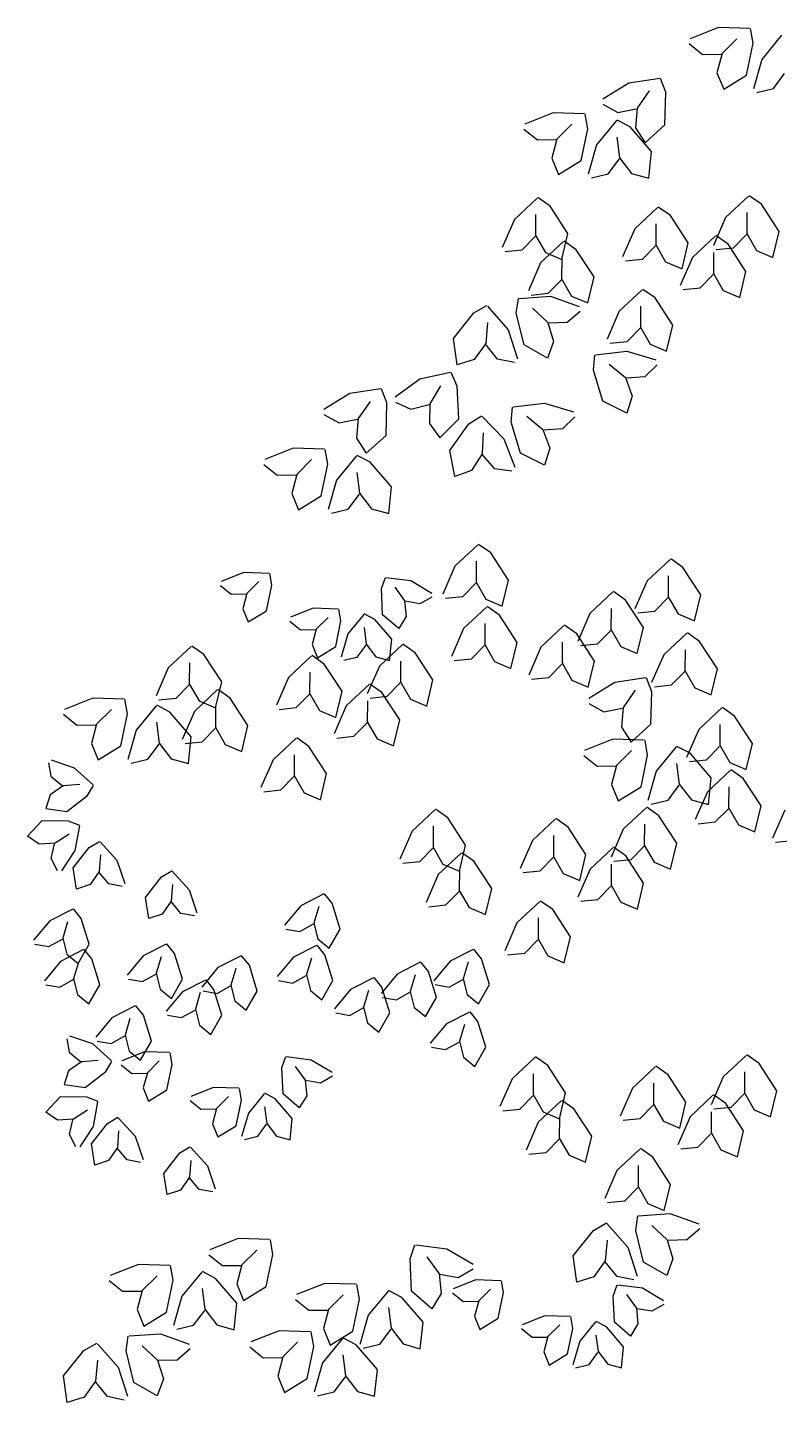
# Model space of a CAD drawing. Header units: metres. Extents: x 93.4 to 104.7, y 71.9 to 86.8.
# Drawn here: x 93.42 to 98.58, y 77.2 to 86.62 of the extents above; entities that cross this region are included whole.
import ezdxf

# ---------------------------------------------------------------- set-up
doc = ezdxf.new("R2010")
doc.units = ezdxf.units.M
doc.header["$LTSCALE"] = 0.5
doc.header["$MEASUREMENT"] = 0
doc.layers.get('0').update_dxf_attribs({"linetype": 'CONTINUOUS'})

msp = doc.modelspace()

# ---------------------------------------------------------------- linework, layer by layer
for p, q in [((98.1563, 86.6173), (97.9622, 86.5405)), ((98.3713, 86.6105), (98.1563, 86.6173)), ((98.3943, 86.5091), (98.3766, 86.6096)), ((97.956, 86.5067), (98.0478, 86.4326)), ((98.2834, 86.5393), (98.1819, 86.4381)), ((98.3489, 86.2905), (98.3943, 86.5091)), ((98.5901, 86.5647), (98.4537, 86.3985)), ((98.0478, 86.4326), (98.1756, 86.4343)), ((98.1819, 86.4381), (98.1469, 86.3074)), ((98.4537, 86.3985), (98.3963, 86.1977)), ((98.1469, 86.3074), (98.1928, 86.1943)), ((98.534, 86.1999), (98.6106, 86.3022)), ((97.5422, 86.2369), (97.365, 86.1266)), ((97.7549, 86.2688), (97.5422, 86.2369)), ((97.7958, 86.1732), (97.7603, 86.2688)), ((98.1928, 86.1943), (98.3489, 86.2905)), ((98.4193, 86.1723), (98.534, 86.1999)), ((97.6813, 86.183), (97.5995, 86.0652)), ((97.7903, 85.9499), (97.7958, 86.1732)), ((97.0246, 86.0321), (96.8305, 85.9553)), ((97.2395, 86.0254), (97.0246, 86.0321)), ((97.2626, 85.9239), (97.2449, 86.0244)), ((97.365, 86.0922), (97.4686, 86.0358)), ((97.4686, 86.0358), (97.594, 86.0603)), ((97.5995, 86.0652), (97.5886, 85.9303)), ((96.8243, 85.9215), (96.9161, 85.8475)), ((97.1517, 85.9541), (97.0501, 85.853)), ((97.2172, 85.7053), (97.2626, 85.9239)), ((97.4584, 85.9795), (97.322, 85.8133)), ((97.5529, 85.936), (97.4624, 85.9832)), ((97.6985, 85.7667), (97.5529, 85.936)), ((97.5886, 85.9303), (97.654, 85.8273)), ((97.654, 85.8273), (97.7903, 85.9499)), ((96.9161, 85.8475), (97.0439, 85.8491)), ((97.0501, 85.853), (97.0152, 85.7222)), ((97.4613, 85.8665), (97.4796, 85.7243)), ((97.322, 85.8133), (97.2645, 85.6126)), ((97.6796, 85.5843), (97.6985, 85.7667)), ((97.0152, 85.7222), (97.0611, 85.6091)), ((97.0611, 85.6091), (97.2172, 85.7053)), ((97.4023, 85.6147), (97.4789, 85.717)), ((97.4796, 85.7243), (97.562, 85.6169)), ((97.2876, 85.5871), (97.4023, 85.6147)), ((97.562, 85.6169), (97.6796, 85.5843)), ((96.9159, 85.4487), (96.7588, 85.3019)), ((97.0039, 85.3931), (96.9204, 85.4518)), ((98.3631, 85.4618), (98.206, 85.315)), ((98.451, 85.4062), (98.3676, 85.4649)), ((97.1259, 85.2061), (97.0039, 85.3931)), ((97.7404, 85.3843), (97.5833, 85.2374)), ((97.8283, 85.3286), (97.7449, 85.3874)), ((98.573, 85.2192), (98.451, 85.4062)), ((96.7588, 85.3019), (96.6754, 85.1105)), ((96.904, 85.3363), (96.9033, 85.1929)), ((97.7284, 85.2718), (97.7278, 85.1285)), ((97.9503, 85.1417), (97.8283, 85.3286)), ((98.206, 85.315), (98.1226, 85.1236)), ((98.3511, 85.3493), (98.3505, 85.206)), ((96.8122, 85.0945), (96.9016, 85.1858)), ((96.9033, 85.1929), (96.9709, 85.0756)), ((97.0832, 85.0278), (97.1259, 85.2061)), ((97.5833, 85.2374), (97.4999, 85.046)), ((98.1354, 85.1881), (97.9783, 85.0413)), ((98.2233, 85.1325), (98.1399, 85.1912)), ((98.2594, 85.1075), (98.3488, 85.1989)), ((98.3505, 85.206), (98.418, 85.0887)), ((98.5303, 85.0409), (98.573, 85.2192)), ((96.6949, 85.0822), (96.8122, 85.0945)), ((97.095, 85.1507), (96.9379, 85.0039)), ((96.9709, 85.0756), (97.0832, 85.0278)), ((97.1829, 85.0951), (97.0995, 85.1538)), ((97.305, 84.9082), (97.1829, 85.0951)), ((97.6367, 85.03), (97.7261, 85.1213)), ((97.7278, 85.1285), (97.7953, 85.0111)), ((97.9076, 84.9634), (97.9503, 85.1417)), ((98.1234, 85.0756), (98.1228, 84.9323)), ((98.142, 85.0953), (98.2594, 85.1075)), ((98.3454, 84.9455), (98.2233, 85.1325)), ((98.418, 85.0887), (98.5303, 85.0409)), ((96.9379, 85.0039), (96.8545, 84.8125)), ((97.0831, 85.0383), (97.0824, 84.8949)), ((97.5193, 85.0178), (97.6367, 85.03)), ((97.7953, 85.0111), (97.9076, 84.9634)), ((97.9783, 85.0413), (97.8949, 84.8499)), ((96.9913, 84.7965), (97.0807, 84.8878)), ((97.0824, 84.8949), (97.1499, 84.7776)), ((97.2622, 84.7298), (97.305, 84.9082)), ((98.0317, 84.8338), (98.1211, 84.9252)), ((98.1228, 84.9323), (98.1903, 84.815)), ((98.3026, 84.7672), (98.3454, 84.9455)), ((96.874, 84.7842), (96.9913, 84.7965)), ((97.6346, 84.8201), (97.4775, 84.6732)), ((97.7226, 84.7644), (97.6391, 84.8232)), ((97.9144, 84.8216), (98.0317, 84.8338)), ((98.1903, 84.815), (98.3026, 84.7672)), ((96.4816, 84.6613), (96.5703, 84.7117)), ((96.5745, 84.7082), (96.7167, 84.5468)), ((96.7721, 84.6595), (96.7863, 84.7605)), ((96.7916, 84.7617), (97.0062, 84.776)), ((96.8819, 84.6936), (96.987, 84.596)), ((97.0062, 84.776), (97.2029, 84.7061)), ((97.1499, 84.7776), (97.2622, 84.7298)), ((97.6227, 84.7076), (97.622, 84.5642)), ((97.8446, 84.5775), (97.7226, 84.7644)), ((96.3421, 84.487), (96.4816, 84.6613)), ((96.8252, 84.4426), (96.7721, 84.6595)), ((97.2103, 84.6726), (97.1211, 84.5953)), ((97.4775, 84.6732), (97.3941, 84.4818)), ((96.5756, 84.5951), (96.5623, 84.4523)), ((96.7167, 84.5468), (96.7812, 84.3483)), ((96.987, 84.596), (97.0265, 84.4666)), ((97.1211, 84.5953), (96.9934, 84.5924)), ((97.5309, 84.4658), (97.6203, 84.5571)), ((97.622, 84.5642), (97.6895, 84.4469)), ((97.8018, 84.3992), (97.8446, 84.5775)), ((96.3674, 84.3054), (96.3421, 84.487)), ((96.5623, 84.4523), (96.4838, 84.3421)), ((96.6435, 84.3455), (96.5633, 84.4451)), ((96.9846, 84.352), (96.8252, 84.4426)), ((97.0265, 84.4666), (96.9846, 84.352)), ((97.4136, 84.4535), (97.5309, 84.4658)), ((97.6895, 84.4469), (97.8018, 84.3992)), ((96.4838, 84.3421), (96.3674, 84.3054)), ((96.7591, 84.322), (96.6435, 84.3455)), ((97.3012, 84.2707), (97.3102, 84.3723)), ((97.3154, 84.3738), (97.529, 84.3991)), ((97.529, 84.3991), (97.729, 84.3394)), ((96.3207, 84.2526), (96.1106, 84.2068)), ((96.3678, 84.1598), (96.3262, 84.253)), ((97.3654, 84.0568), (97.3012, 84.2707)), ((97.4091, 84.3104), (97.5191, 84.2184)), ((97.6531, 84.2245), (97.5256, 84.2151)), ((97.7381, 84.3063), (97.6531, 84.2245)), ((95.8438, 84.1417), (95.6311, 84.1098)), ((95.8847, 84.0461), (95.8493, 84.1417)), ((96.1106, 84.2068), (95.9411, 84.085)), ((96.2529, 84.1621), (96.179, 84.0392)), ((96.3771, 83.9367), (96.3678, 84.1598)), ((97.5191, 84.2184), (97.5652, 84.0911)), ((95.6311, 84.1098), (95.4539, 83.9995)), ((95.7702, 84.0559), (95.6884, 83.9381)), ((95.8792, 83.8229), (95.8847, 84.0461)), ((95.9433, 84.0508), (96.0504, 84.0013)), ((96.0504, 84.0013), (96.1739, 84.034)), ((96.179, 84.0392), (96.177, 83.9039)), ((96.7513, 84.0174), (96.9648, 84.0428)), ((96.9648, 84.0428), (97.1649, 83.9831)), ((97.5292, 83.9745), (97.3654, 84.0568)), ((97.5652, 84.0911), (97.5292, 83.9745)), ((95.4539, 83.9651), (95.5575, 83.9087)), ((95.6884, 83.9381), (95.6775, 83.8032)), ((96.4468, 83.9012), (96.5328, 83.9561)), ((96.5372, 83.9528), (96.6875, 83.799)), ((96.7371, 83.9144), (96.746, 84.016)), ((96.8449, 83.954), (96.9549, 83.8621)), ((97.1739, 83.9499), (97.0889, 83.8682)), ((95.5575, 83.9087), (95.6829, 83.9332)), ((96.177, 83.9039), (96.2491, 83.8054)), ((96.2491, 83.8054), (96.3771, 83.9367)), ((96.3164, 83.72), (96.4468, 83.9012)), ((96.8012, 83.7005), (96.7371, 83.9144)), ((96.9549, 83.8621), (97.001, 83.7348)), ((97.0889, 83.8682), (96.9614, 83.8588)), ((95.6775, 83.8032), (95.7429, 83.7002)), ((95.7429, 83.7002), (95.8792, 83.8229)), ((96.544, 83.8399), (96.5382, 83.6967)), ((96.6875, 83.799), (96.7621, 83.604)), ((95.2427, 83.7348), (95.0486, 83.658)), ((95.4576, 83.728), (95.2427, 83.7348)), ((95.3698, 83.6568), (95.2682, 83.5556)), ((95.4807, 83.6266), (95.463, 83.7271)), ((95.6765, 83.6822), (95.5401, 83.516)), ((95.771, 83.6387), (95.6805, 83.6859)), ((96.351, 83.5399), (96.3164, 83.72)), ((96.5382, 83.6967), (96.4654, 83.5826)), ((96.6247, 83.5942), (96.5395, 83.6895)), ((96.9651, 83.6182), (96.8012, 83.7005)), ((97.001, 83.7348), (96.9651, 83.6182)), ((95.0424, 83.6242), (95.1342, 83.5501)), ((95.4353, 83.408), (95.4807, 83.6266)), ((95.6794, 83.5692), (95.6977, 83.427)), ((95.9166, 83.4694), (95.771, 83.6387)), ((96.4654, 83.5826), (96.351, 83.5399)), ((96.7414, 83.5766), (96.6247, 83.5942)), ((95.1342, 83.5501), (95.262, 83.5518)), ((95.2682, 83.5556), (95.2333, 83.4248)), ((95.5401, 83.516), (95.4826, 83.3152)), ((95.8977, 83.287), (95.9166, 83.4694)), ((95.2333, 83.4248), (95.2792, 83.3118)), ((95.2792, 83.3118), (95.4353, 83.408)), ((95.6204, 83.3174), (95.697, 83.4197)), ((95.6977, 83.427), (95.7801, 83.3196)), ((95.5057, 83.2898), (95.6204, 83.3174)), ((95.7801, 83.3196), (95.8977, 83.287)), ((96.5086, 83.0732), (96.3515, 82.9263)), ((96.5965, 83.0175), (96.5131, 83.0762)), ((96.7186, 82.8306), (96.5965, 83.0175)), ((96.3515, 82.9263), (96.2681, 82.7349)), ((96.4966, 82.9607), (96.496, 82.8173)), ((97.8255, 82.9732), (97.6684, 82.8264)), ((97.9134, 82.9176), (97.83, 82.9763)), ((98.0354, 82.7306), (97.9134, 82.9176)), ((94.9058, 82.883), (94.7505, 82.8216)), ((95.0778, 82.8776), (94.9058, 82.883)), ((95.0075, 82.8206), (94.9263, 82.7397)), ((95.0962, 82.7965), (95.0821, 82.8769)), ((95.8479, 82.7728), (95.8746, 82.8499)), ((95.879, 82.85), (96.0496, 82.8281)), ((96.0496, 82.8281), (96.1932, 82.7427)), ((96.4049, 82.7189), (96.4943, 82.8102)), ((96.496, 82.8173), (96.5635, 82.7)), ((96.6758, 82.6523), (96.7186, 82.8306)), ((97.6684, 82.8264), (97.585, 82.635)), ((97.8135, 82.8608), (97.8129, 82.7174)), ((94.7456, 82.7946), (94.8191, 82.7353)), ((94.8191, 82.7353), (94.9213, 82.7366)), ((94.9263, 82.7397), (94.8983, 82.6351)), ((95.0599, 82.6216), (95.0962, 82.7965)), ((95.856, 82.5943), (95.8479, 82.7728)), ((95.9393, 82.7826), (96.0067, 82.6898)), ((96.1938, 82.7153), (96.1118, 82.6684)), ((96.2875, 82.7066), (96.4049, 82.7189)), ((97.4331, 82.75), (97.276, 82.6031)), ((97.521, 82.6943), (97.4376, 82.753)), ((97.8129, 82.7174), (97.8804, 82.6001)), ((97.9927, 82.5523), (98.0354, 82.7306)), ((94.8983, 82.6351), (94.9351, 82.5446)), ((94.9351, 82.5446), (95.0599, 82.6216)), ((95.3802, 82.6381), (95.2249, 82.5767)), ((95.5521, 82.6327), (95.3802, 82.6381)), ((95.5706, 82.5516), (95.5564, 82.6319)), ((96.0067, 82.6898), (96.0177, 82.582)), ((96.1118, 82.6684), (96.0111, 82.6859)), ((96.5684, 82.6463), (96.4113, 82.4994)), ((96.5635, 82.7), (96.6758, 82.6523)), ((96.6563, 82.5906), (96.5728, 82.6494)), ((97.4211, 82.6375), (97.4205, 82.4941)), ((97.6431, 82.5074), (97.521, 82.6943)), ((97.7218, 82.619), (97.8112, 82.7103)), ((95.2199, 82.5497), (95.2934, 82.4904)), ((95.4819, 82.5757), (95.4006, 82.4948)), ((95.5343, 82.3767), (95.5706, 82.5516)), ((95.7272, 82.5961), (95.6181, 82.4631)), ((95.8028, 82.5612), (95.7305, 82.599)), ((95.9193, 82.4258), (95.8028, 82.5612)), ((95.9671, 82.4985), (95.856, 82.5943)), ((96.0177, 82.582), (95.9671, 82.4985)), ((96.5564, 82.5338), (96.5558, 82.3905)), ((96.7783, 82.4037), (96.6563, 82.5906)), ((97.276, 82.6031), (97.1926, 82.4117)), ((97.6044, 82.6067), (97.7218, 82.619)), ((97.8804, 82.6001), (97.9927, 82.5523)), ((95.2934, 82.4904), (95.3956, 82.4917)), ((95.4006, 82.4948), (95.3727, 82.3902)), ((95.6181, 82.4631), (95.5721, 82.3025)), ((95.7296, 82.5056), (95.7442, 82.3919)), ((96.4113, 82.4994), (96.3279, 82.308)), ((97.0978, 82.5192), (96.9407, 82.3724)), ((97.1857, 82.4636), (97.1023, 82.5223)), ((97.3078, 82.2766), (97.1857, 82.4636)), ((97.3294, 82.3957), (97.4188, 82.487)), ((97.4205, 82.4941), (97.488, 82.3768)), ((97.6003, 82.3291), (97.6431, 82.5074)), ((97.9399, 82.4669), (97.7828, 82.3201)), ((98.0278, 82.4113), (97.9444, 82.47)), ((94.544, 82.3763), (94.3869, 82.2295)), ((94.6319, 82.3207), (94.5485, 82.3794)), ((95.3727, 82.3902), (95.4094, 82.2997)), ((95.4094, 82.2997), (95.5343, 82.3767)), ((95.6823, 82.3042), (95.7436, 82.386)), ((95.7442, 82.3919), (95.8101, 82.3059)), ((95.9911, 82.3894), (95.834, 82.2426)), ((95.9042, 82.2799), (95.9193, 82.4258)), ((96.079, 82.3338), (95.9956, 82.3925)), ((96.4647, 82.292), (96.5541, 82.3833)), ((96.5558, 82.3905), (96.6233, 82.2731)), ((96.7356, 82.2254), (96.7783, 82.4037)), ((96.9407, 82.3724), (96.8573, 82.181)), ((97.0859, 82.4068), (97.0852, 82.2634)), ((97.212, 82.3834), (97.3294, 82.3957)), ((97.488, 82.3768), (97.6003, 82.3291)), ((97.9279, 82.3545), (97.9273, 82.2111)), ((98.1499, 82.2243), (98.0278, 82.4113)), ((94.532, 82.2639), (94.5314, 82.1205)), ((94.754, 82.1337), (94.6319, 82.3207)), ((95.3684, 82.3119), (95.2113, 82.165)), ((95.4563, 82.2562), (95.3729, 82.3149)), ((95.5784, 82.0693), (95.4563, 82.2562)), ((95.5906, 82.2821), (95.6823, 82.3042)), ((95.834, 82.2426), (95.7506, 82.0512)), ((95.8101, 82.3059), (95.9042, 82.2799)), ((95.9791, 82.2769), (95.9785, 82.1336)), ((96.2011, 82.1468), (96.079, 82.3338)), ((96.3473, 82.2797), (96.4647, 82.292)), ((96.6233, 82.2731), (96.7356, 82.2254)), ((96.9941, 82.165), (97.0835, 82.2563)), ((97.0852, 82.2634), (97.1527, 82.1461)), ((97.265, 82.0983), (97.3078, 82.2766)), ((97.7828, 82.3201), (97.6994, 82.1287)), ((94.3869, 82.2295), (94.3035, 82.0381)), ((95.2113, 82.165), (95.1279, 81.9736)), ((95.3564, 82.1994), (95.3558, 82.056)), ((96.8768, 82.1527), (96.9941, 82.165)), ((97.6591, 82.1624), (97.4464, 82.1305)), ((97.7, 82.0667), (97.6645, 82.1624)), ((97.8362, 82.1127), (97.9256, 82.204)), ((97.9273, 82.2111), (97.9948, 82.0938)), ((98.1071, 82.046), (98.1499, 82.2243)), ((94.4403, 82.0221), (94.5297, 82.1134)), ((94.5314, 82.1205), (94.5989, 82.0032)), ((94.7231, 82.0783), (94.566, 81.9315)), ((94.7112, 81.9554), (94.754, 82.1337)), ((94.811, 82.0227), (94.7275, 82.0814)), ((95.3558, 82.056), (95.4233, 81.9387)), ((95.5356, 81.891), (95.5784, 82.0693)), ((95.7634, 82.1157), (95.6063, 81.9689)), ((95.8513, 82.0601), (95.7679, 82.1188)), ((95.9734, 81.8731), (95.8513, 82.0601)), ((95.8874, 82.0351), (95.9768, 82.1264)), ((95.9785, 82.1336), (96.046, 82.0163)), ((96.1583, 81.9685), (96.2011, 82.1468)), ((97.1527, 82.1461), (97.265, 82.0983)), ((97.4464, 82.1305), (97.2692, 82.0201)), ((97.5855, 82.0765), (97.5037, 81.9588)), ((97.6945, 81.8435), (97.7, 82.0667)), ((97.7189, 82.1004), (97.8362, 82.1127)), ((97.9948, 82.0938), (98.1071, 82.046)), ((93.8702, 82.0226), (93.676, 81.9458)), ((94.0851, 82.0159), (93.8702, 82.0226)), ((94.1082, 81.9144), (94.0904, 82.0149)), ((94.304, 81.97), (94.1676, 81.8038)), ((94.3984, 81.9265), (94.308, 81.9737)), ((94.3229, 82.0098), (94.4403, 82.0221)), ((94.5989, 82.0032), (94.7112, 81.9554)), ((94.7111, 81.9659), (94.7105, 81.8225)), ((94.933, 81.8357), (94.811, 82.0227)), ((95.2647, 81.9576), (95.3541, 82.0489)), ((95.6063, 81.9689), (95.5229, 81.7775)), ((95.7515, 82.0032), (95.7508, 81.8599)), ((95.7701, 82.0229), (95.8874, 82.0351)), ((96.046, 82.0163), (96.1583, 81.9685)), ((97.2692, 81.9858), (97.3728, 81.9293)), ((93.6699, 81.912), (93.7617, 81.838)), ((93.9973, 81.9446), (93.8957, 81.8434)), ((94.0628, 81.6958), (94.1082, 81.9144)), ((94.5441, 81.7572), (94.3984, 81.9265)), ((94.566, 81.9315), (94.4825, 81.7401)), ((95.1474, 81.9453), (95.2647, 81.9576)), ((95.4233, 81.9387), (95.5356, 81.891)), ((95.9306, 81.6948), (95.9734, 81.8731)), ((97.3728, 81.9293), (97.4982, 81.9539)), ((97.5037, 81.9588), (97.4928, 81.8239)), ((98.1793, 81.9551), (98.0222, 81.8082)), ((98.2672, 81.8994), (98.1838, 81.9582)), ((98.3893, 81.7125), (98.2672, 81.8994)), ((93.7617, 81.838), (93.8894, 81.8396)), ((93.8957, 81.8434), (93.8608, 81.7127)), ((94.1676, 81.8038), (94.1101, 81.6031)), ((94.3069, 81.857), (94.3252, 81.7148)), ((94.6193, 81.7241), (94.7087, 81.8154)), ((94.7105, 81.8225), (94.778, 81.7052)), ((94.8903, 81.6574), (94.933, 81.8357)), ((95.6597, 81.7614), (95.7491, 81.8527)), ((95.7508, 81.8599), (95.8183, 81.7426)), ((97.4928, 81.8239), (97.5582, 81.7208)), ((97.5582, 81.7208), (97.6945, 81.8435)), ((98.0222, 81.8082), (97.9388, 81.6168)), ((98.1673, 81.8426), (98.1667, 81.6993)), ((93.8608, 81.7127), (93.9067, 81.5996)), ((93.9067, 81.5996), (94.0628, 81.6958)), ((94.2478, 81.6052), (94.3244, 81.7075)), ((94.3252, 81.7148), (94.4075, 81.6074)), ((94.502, 81.7118), (94.6193, 81.7241)), ((94.5252, 81.5748), (94.5441, 81.7572)), ((94.778, 81.7052), (94.8903, 81.6574)), ((95.2627, 81.7476), (95.1056, 81.6008)), ((95.3506, 81.692), (95.2672, 81.7507)), ((95.4726, 81.5051), (95.3506, 81.692)), ((95.5424, 81.7492), (95.6597, 81.7614)), ((95.8183, 81.7426), (95.9306, 81.6948)), ((97.4339, 81.7409), (97.2398, 81.6641)), ((97.6489, 81.7341), (97.4339, 81.7409)), ((97.6719, 81.6327), (97.6542, 81.7331)), ((97.8677, 81.6883), (97.7314, 81.522)), ((97.9622, 81.6447), (97.8718, 81.6919)), ((98.0756, 81.6008), (98.165, 81.6921)), ((98.1667, 81.6993), (98.2342, 81.5819)), ((98.3465, 81.5342), (98.3893, 81.7125)), ((93.7451, 81.5438), (93.587, 81.5976)), ((94.1331, 81.5776), (94.2478, 81.6052)), ((94.4075, 81.6074), (94.5252, 81.5748)), ((95.1056, 81.6008), (95.0222, 81.4094)), ((95.2507, 81.6352), (95.2501, 81.4918)), ((97.2336, 81.6303), (97.3255, 81.5562)), ((97.5611, 81.6629), (97.4595, 81.5617)), ((97.6266, 81.4141), (97.6719, 81.6327)), ((97.9583, 81.5885), (98.0756, 81.6008)), ((98.1079, 81.4755), (97.9622, 81.6447)), ((93.5658, 81.5802), (93.5833, 81.4874)), ((93.8726, 81.4283), (93.7451, 81.5438)), ((95.2501, 81.4918), (95.3176, 81.3745)), ((95.4299, 81.3267), (95.4726, 81.5051)), ((97.3255, 81.5562), (97.4532, 81.5578)), ((97.4595, 81.5617), (97.4246, 81.4309)), ((97.7314, 81.522), (97.6739, 81.3213)), ((97.8707, 81.5752), (97.889, 81.433)), ((98.2391, 81.5282), (98.082, 81.3813)), ((98.2342, 81.5819), (98.3465, 81.5342)), ((98.327, 81.4726), (98.2436, 81.5313)), ((93.6679, 81.4213), (93.5788, 81.3597)), ((93.5833, 81.4874), (93.6621, 81.4222)), ((93.7822, 81.4304), (93.6679, 81.4213)), ((93.8341, 81.3545), (93.8754, 81.4249)), ((95.159, 81.3934), (95.2484, 81.4847)), ((97.4246, 81.4309), (97.4705, 81.3178)), ((97.4705, 81.3178), (97.6266, 81.4141)), ((97.8116, 81.3235), (97.8882, 81.4258)), ((97.889, 81.433), (97.9713, 81.3256)), ((98.089, 81.2931), (98.1079, 81.4755)), ((98.2271, 81.4157), (98.2265, 81.2724)), ((98.4491, 81.2856), (98.327, 81.4726)), ((93.5788, 81.3597), (93.5482, 81.267)), ((93.6932, 81.2448), (93.8341, 81.3545)), ((95.0416, 81.3811), (95.159, 81.3934)), ((95.3176, 81.3745), (95.4299, 81.3267)), ((97.6969, 81.2958), (97.8116, 81.3235)), ((97.9713, 81.3256), (98.089, 81.2931)), ((98.082, 81.3813), (97.9986, 81.1899)), ((93.5482, 81.267), (93.6932, 81.2448)), ((96.2147, 81.2582), (96.0576, 81.1114)), ((96.3026, 81.2026), (96.2192, 81.2613)), ((97.6618, 81.2713), (97.5047, 81.1245)), ((97.7497, 81.2157), (97.6663, 81.2744)), ((97.8718, 81.0287), (97.7497, 81.2157)), ((98.1354, 81.1739), (98.2248, 81.2652)), ((98.2265, 81.2724), (98.294, 81.155)), ((98.4063, 81.1073), (98.4491, 81.2856)), ((98.6114, 81.2543), (98.528, 81.0629)), ((93.4228, 81.0772), (93.5239, 81.1835)), ((93.5239, 81.1835), (93.7025, 81.1828)), ((93.7025, 81.1828), (93.7782, 81.1523)), ((93.7781, 81.148), (93.7478, 80.9786)), ((96.2027, 81.1458), (96.2021, 81.0024)), ((96.4247, 81.0156), (96.3026, 81.2026)), ((97.0391, 81.1938), (96.882, 81.0469)), ((97.127, 81.1381), (97.0436, 81.1968)), ((97.2491, 80.9512), (97.127, 81.1381)), ((97.5047, 81.1245), (97.4213, 80.9331)), ((97.6498, 81.1588), (97.6492, 81.0155)), ((98.018, 81.1617), (98.1354, 81.1739)), ((98.294, 81.155), (98.4063, 81.1073)), ((93.5037, 81.0226), (93.4228, 81.0772)), ((93.6118, 81.0283), (93.5037, 81.0226)), ((93.5854, 80.9243), (93.6078, 81.024)), ((93.7078, 81.091), (93.6118, 81.0283)), ((93.846, 81), (93.9163, 81.0414)), ((93.9197, 81.0387), (94.0355, 80.9114)), ((96.0576, 81.1114), (95.9742, 80.92)), ((96.882, 81.0469), (96.7986, 80.8555)), ((97.0272, 81.0813), (97.0265, 80.9379)), ((97.829, 80.8504), (97.8718, 81.0287)), ((98.5475, 81.0346), (98.6648, 81.0469)), ((93.6281, 80.8402), (93.5854, 80.9243)), ((93.7478, 80.9786), (93.6556, 80.8394)), ((93.7366, 80.8588), (93.846, 81)), ((93.922, 80.9482), (93.9132, 80.8339)), ((96.111, 80.904), (96.2004, 80.9953)), ((96.2021, 81.0024), (96.2696, 80.8851)), ((96.3938, 80.9602), (96.2367, 80.8134)), ((96.3819, 80.8373), (96.4247, 81.0156)), ((96.4817, 80.9046), (96.3983, 80.9633)), ((96.9354, 80.8395), (97.0248, 80.9308)), ((97.0265, 80.9379), (97.094, 80.8206)), ((97.2063, 80.7729), (97.2491, 80.9512)), ((97.4341, 80.9976), (97.277, 80.8508)), ((97.5221, 80.942), (97.4386, 81.0007)), ((97.6441, 80.755), (97.5221, 80.942)), ((97.5581, 80.917), (97.6475, 81.0083)), ((97.6492, 81.0155), (97.7167, 80.8982)), ((93.7592, 80.7138), (93.7366, 80.8588)), ((93.9132, 80.8339), (93.8518, 80.7447)), ((94.0355, 80.9114), (94.0896, 80.7534)), ((94.3403, 80.7984), (94.4106, 80.8398)), ((94.414, 80.8371), (94.5298, 80.7098)), ((95.9937, 80.8917), (96.111, 80.904)), ((96.2696, 80.8851), (96.3819, 80.8373)), ((96.3818, 80.8478), (96.3812, 80.7044)), ((96.6038, 80.7176), (96.4817, 80.9046)), ((96.8181, 80.8272), (96.9354, 80.8395)), ((97.277, 80.8508), (97.1936, 80.6594)), ((97.4222, 80.8851), (97.4216, 80.7418)), ((97.4408, 80.9048), (97.5581, 80.917)), ((97.7167, 80.8982), (97.829, 80.8504)), ((93.8518, 80.7447), (93.7592, 80.7138)), ((93.9795, 80.7495), (93.9141, 80.8281)), ((94.0723, 80.7321), (93.9795, 80.7495)), ((94.2309, 80.6572), (94.3403, 80.7984)), ((94.4163, 80.7466), (94.4075, 80.6323)), ((96.2367, 80.8134), (96.1533, 80.622)), ((97.094, 80.8206), (97.2063, 80.7729)), ((97.4216, 80.7418), (97.4891, 80.6245)), ((97.6014, 80.5767), (97.6441, 80.755)), ((94.2535, 80.5122), (94.2309, 80.6572)), ((94.5298, 80.7098), (94.584, 80.5518)), ((95.4533, 80.6813), (95.2949, 80.6006)), ((95.5104, 80.617), (95.4576, 80.6827)), ((96.2901, 80.606), (96.3795, 80.6973)), ((96.3812, 80.7044), (96.4487, 80.5871)), ((96.561, 80.5393), (96.6038, 80.7176)), ((97.2131, 80.6311), (97.3304, 80.6433)), ((97.3304, 80.6433), (97.4198, 80.7346)), ((93.7332, 80.5776), (93.5748, 80.4969)), ((93.7903, 80.5133), (93.7375, 80.579)), ((94.4075, 80.6323), (94.3461, 80.5431)), ((94.4738, 80.5479), (94.4084, 80.6265)), ((94.5666, 80.5305), (94.4738, 80.5479)), ((95.2949, 80.6006), (95.1848, 80.4677)), ((95.418, 80.5947), (95.3847, 80.481)), ((95.5645, 80.4405), (95.5104, 80.617)), ((96.1727, 80.5937), (96.2901, 80.606)), ((96.4487, 80.5871), (96.561, 80.5393)), ((96.9334, 80.6296), (96.7763, 80.4827)), ((97.0213, 80.5739), (96.9379, 80.6326)), ((97.1434, 80.387), (97.0213, 80.5739)), ((97.4891, 80.6245), (97.6014, 80.5767)), ((93.5748, 80.4969), (93.4647, 80.364)), ((93.6979, 80.491), (93.6646, 80.3773)), ((93.8444, 80.3368), (93.7903, 80.5133)), ((94.3461, 80.5431), (94.2535, 80.5122)), ((95.2898, 80.4236), (95.3817, 80.4757)), ((95.3847, 80.481), (95.4115, 80.3723)), ((96.7763, 80.4827), (96.6929, 80.2913)), ((96.9214, 80.5171), (96.9208, 80.3737)), ((93.5697, 80.3199), (93.6616, 80.372)), ((93.6646, 80.3773), (93.6914, 80.2686)), ((95.1938, 80.4407), (95.2898, 80.4236)), ((95.4115, 80.3723), (95.4897, 80.3087)), ((95.4897, 80.3087), (95.5645, 80.4405)), ((96.8297, 80.2753), (96.9191, 80.3666)), ((96.9208, 80.3737), (96.9883, 80.2564)), ((97.1006, 80.2087), (97.1434, 80.387)), ((93.4737, 80.3371), (93.5697, 80.3199)), ((93.8072, 80.2999), (93.6488, 80.2192)), ((93.6914, 80.2686), (93.7696, 80.205)), ((93.7696, 80.205), (93.8444, 80.3368)), ((93.8643, 80.2356), (93.8115, 80.3013)), ((94.3733, 80.3376), (94.2149, 80.2569)), ((94.4304, 80.2733), (94.3776, 80.339)), ((94.4845, 80.0968), (94.4304, 80.2733)), ((95.403, 80.3285), (95.2446, 80.2478)), ((95.4601, 80.2642), (95.4073, 80.3299)), ((95.5143, 80.0877), (95.4601, 80.2642)), ((96.4765, 80.3003), (96.318, 80.2197)), ((96.5336, 80.236), (96.4807, 80.3018)), ((96.7123, 80.263), (96.8297, 80.2753)), ((93.6488, 80.2192), (93.5387, 80.0863)), ((93.772, 80.2133), (93.7386, 80.0996)), ((93.9185, 80.0591), (93.8643, 80.2356)), ((94.2149, 80.2569), (94.1048, 80.124)), ((94.338, 80.251), (94.3047, 80.1373)), ((94.7273, 80.176), (94.6172, 80.043)), ((94.8857, 80.2566), (94.7273, 80.176)), ((94.8504, 80.17), (94.8171, 80.0563)), ((94.9428, 80.1923), (94.89, 80.258)), ((94.9969, 80.0158), (94.9428, 80.1923)), ((95.2446, 80.2478), (95.1346, 80.1149)), ((95.3678, 80.2419), (95.3345, 80.1282)), ((96.1136, 80.2129), (95.9552, 80.1322)), ((96.1708, 80.1485), (96.1179, 80.2143)), ((96.318, 80.2197), (96.208, 80.0868)), ((96.4412, 80.2138), (96.4079, 80.1)), ((96.5877, 80.0596), (96.5336, 80.236)), ((96.9883, 80.2564), (97.1006, 80.2087)), ((93.6437, 80.0422), (93.7356, 80.0943)), ((93.7386, 80.0996), (93.7654, 79.9909)), ((94.1138, 80.0971), (94.2098, 80.08)), ((94.2098, 80.08), (94.3017, 80.132)), ((94.3047, 80.1373), (94.3315, 80.0286)), ((94.4098, 79.965), (94.4845, 80.0968)), ((94.6422, 80.0913), (94.4838, 80.0107)), ((94.6993, 80.027), (94.6464, 80.0928)), ((95.1435, 80.088), (95.2395, 80.0708)), ((95.2395, 80.0708), (95.3315, 80.1229)), ((95.3345, 80.1282), (95.3612, 80.0195)), ((95.4395, 79.9559), (95.5143, 80.0877)), ((95.7945, 80.1063), (95.6361, 80.0257)), ((95.8516, 80.042), (95.7988, 80.1078)), ((95.9552, 80.1322), (95.8452, 79.9993)), ((96.0784, 80.1263), (96.0451, 80.0125)), ((96.2249, 79.9721), (96.1708, 80.1485)), ((96.313, 80.0427), (96.4049, 80.0948)), ((96.4079, 80.1), (96.4346, 79.9914)), ((93.5477, 80.0594), (93.6437, 80.0422)), ((93.7654, 79.9909), (93.8437, 79.9273)), ((93.8437, 79.9273), (93.9185, 80.0591)), ((94.3315, 80.0286), (94.4098, 79.965)), ((94.4838, 80.0107), (94.3737, 79.8777)), ((94.6069, 80.0048), (94.5736, 79.891)), ((94.6262, 80.0161), (94.7222, 79.999)), ((94.7534, 79.8506), (94.6993, 80.027)), ((94.7222, 79.999), (94.8141, 80.051)), ((94.8171, 80.0563), (94.8439, 79.9477)), ((94.9221, 79.884), (94.9969, 80.0158)), ((95.3612, 80.0195), (95.4395, 79.9559)), ((95.6361, 80.0257), (95.526, 79.8927)), ((95.7593, 80.0198), (95.7259, 79.906)), ((95.9058, 79.8656), (95.8516, 80.042)), ((95.9502, 79.9552), (96.0421, 80.0073)), ((96.0451, 80.0125), (96.0718, 79.9039)), ((96.217, 80.0598), (96.313, 80.0427)), ((96.4346, 79.9914), (96.5129, 79.9277)), ((96.5129, 79.9277), (96.5877, 80.0596)), ((94.1601, 79.9137), (94.0017, 79.833)), ((94.2172, 79.8493), (94.1644, 79.9151)), ((94.5736, 79.891), (94.6003, 79.7824)), ((94.8439, 79.9477), (94.9221, 79.884)), ((95.631, 79.8487), (95.723, 79.9008)), ((95.7259, 79.906), (95.7527, 79.7974)), ((95.8542, 79.9723), (95.9502, 79.9552)), ((96.0718, 79.9039), (96.1501, 79.8402)), ((96.1501, 79.8402), (96.2249, 79.9721)), ((94.0017, 79.833), (93.8916, 79.7001)), ((94.1249, 79.8271), (94.0915, 79.7133)), ((94.2714, 79.6729), (94.2172, 79.8493)), ((94.3827, 79.8508), (94.4787, 79.8337)), ((94.4787, 79.8337), (94.5706, 79.8857)), ((94.6786, 79.7187), (94.7534, 79.8506)), ((95.535, 79.8658), (95.631, 79.8487)), ((95.7527, 79.7974), (95.831, 79.7337)), ((95.831, 79.7337), (95.9058, 79.8656)), ((96.4514, 79.872), (96.293, 79.7913)), ((96.5085, 79.8077), (96.4557, 79.8734)), ((96.5627, 79.6312), (96.5085, 79.8077)), ((93.8706, 79.6529), (93.7124, 79.7067)), ((93.9966, 79.656), (94.0886, 79.7081)), ((94.0915, 79.7133), (94.1183, 79.6047)), ((94.6003, 79.7824), (94.6786, 79.7187)), ((96.293, 79.7913), (96.1829, 79.6584)), ((96.4162, 79.7854), (96.3828, 79.6717)), ((93.6912, 79.6893), (93.7087, 79.5966)), ((93.9981, 79.5374), (93.8706, 79.6529)), ((93.9006, 79.6731), (93.9966, 79.656)), ((94.1183, 79.6047), (94.1966, 79.541)), ((94.1966, 79.541), (94.2714, 79.6729)), ((96.1919, 79.6315), (96.2879, 79.6143)), ((96.2879, 79.6143), (96.3799, 79.6664)), ((96.3828, 79.6717), (96.4096, 79.563)), ((96.4879, 79.4994), (96.5627, 79.6312)), ((93.7933, 79.5305), (93.7042, 79.4689)), ((93.7087, 79.5966), (93.7875, 79.5314)), ((93.9076, 79.5395), (93.7933, 79.5305)), ((93.9596, 79.4636), (94.0008, 79.5341)), ((94.0635, 79.511), (94.137, 79.4517)), ((94.2238, 79.5995), (94.0685, 79.538)), ((94.3957, 79.5941), (94.2238, 79.5995)), ((94.3255, 79.5371), (94.2442, 79.4561)), ((94.3779, 79.338), (94.4142, 79.5129)), ((94.4142, 79.5129), (94.4, 79.5933)), ((95.1658, 79.4892), (95.1925, 79.5663)), ((95.1969, 79.5664), (95.3675, 79.5445)), ((95.3675, 79.5445), (95.5111, 79.4592)), ((96.4096, 79.563), (96.4879, 79.4994)), ((96.9001, 79.5618), (96.743, 79.415)), ((96.988, 79.5062), (96.9046, 79.5649)), ((98.3472, 79.5749), (98.1901, 79.428)), ((98.4352, 79.5193), (98.3517, 79.578)), ((98.5572, 79.3323), (98.4352, 79.5193)), ((93.7042, 79.4689), (93.6736, 79.3762)), ((93.8186, 79.3539), (93.9596, 79.4636)), ((94.137, 79.4517), (94.2392, 79.4531)), ((94.2442, 79.4561), (94.2163, 79.3515)), ((95.1739, 79.3108), (95.1658, 79.4892)), ((95.2572, 79.499), (95.3246, 79.4062)), ((95.5117, 79.4317), (95.4298, 79.3849)), ((96.8882, 79.4493), (96.8875, 79.306)), ((97.1101, 79.3192), (96.988, 79.5062)), ((97.7245, 79.4973), (97.5674, 79.3505)), ((97.8125, 79.4417), (97.729, 79.5004)), ((97.9345, 79.2548), (97.8125, 79.4417)), ((98.1901, 79.428), (98.1067, 79.2366)), ((98.3353, 79.4624), (98.3346, 79.3191)), ((93.6736, 79.3762), (93.8186, 79.3539)), ((94.2163, 79.3515), (94.253, 79.2611)), ((94.253, 79.2611), (94.3779, 79.338)), ((94.6981, 79.3546), (94.5428, 79.2931)), ((94.8701, 79.3492), (94.6981, 79.3546)), ((94.8885, 79.268), (94.8743, 79.3484)), ((95.3246, 79.4062), (95.3356, 79.2985)), ((95.4298, 79.3849), (95.329, 79.4024)), ((96.743, 79.415), (96.6596, 79.2236)), ((97.5674, 79.3505), (97.484, 79.1591)), ((97.7126, 79.3849), (97.712, 79.2415)), ((98.5145, 79.154), (98.5572, 79.3323)), ((93.5482, 79.1864), (93.6493, 79.2926)), ((93.6493, 79.2926), (93.8279, 79.292)), ((93.8279, 79.292), (93.9037, 79.2615)), ((93.9035, 79.2571), (93.8733, 79.0878)), ((94.5379, 79.2661), (94.6113, 79.2068)), ((94.7998, 79.2922), (94.7185, 79.2112)), ((94.8522, 79.0931), (94.8885, 79.268)), ((95.0451, 79.3125), (94.936, 79.1795)), ((95.1207, 79.2777), (95.0484, 79.3154)), ((95.2372, 79.1423), (95.1207, 79.2777)), ((95.285, 79.215), (95.1739, 79.3108)), ((95.3356, 79.2985), (95.285, 79.215)), ((96.7964, 79.2075), (96.8858, 79.2988)), ((96.8875, 79.306), (96.955, 79.1887)), ((97.0792, 79.2638), (96.9221, 79.117)), ((97.0673, 79.1409), (97.1101, 79.3192)), ((97.1671, 79.2082), (97.0837, 79.2669)), ((97.6208, 79.1431), (97.7102, 79.2344)), ((97.712, 79.2415), (97.7795, 79.1242)), ((97.8918, 79.0764), (97.9345, 79.2548)), ((98.1196, 79.3012), (97.9625, 79.1543)), ((98.2075, 79.2456), (98.1241, 79.3043)), ((98.3296, 79.0586), (98.2075, 79.2456)), ((98.2435, 79.2206), (98.3329, 79.3119)), ((98.3346, 79.3191), (98.4021, 79.2017)), ((93.6291, 79.1317), (93.5482, 79.1864)), ((93.7372, 79.1374), (93.6291, 79.1317)), ((93.8332, 79.2002), (93.7372, 79.1374)), ((93.9714, 79.1091), (94.0417, 79.1506)), ((94.0451, 79.1478), (94.1609, 79.0206)), ((94.6113, 79.2068), (94.7135, 79.2081)), ((94.7185, 79.2112), (94.6906, 79.1066)), ((94.936, 79.1795), (94.8901, 79.0189)), ((95.0475, 79.2221), (95.0621, 79.1083)), ((95.2221, 78.9963), (95.2372, 79.1423)), ((96.6791, 79.1953), (96.7964, 79.2075)), ((96.955, 79.1887), (97.0673, 79.1409)), ((97.0672, 79.1514), (97.0666, 79.008)), ((97.2892, 79.0212), (97.1671, 79.2082)), ((97.5035, 79.1308), (97.6208, 79.1431)), ((97.9625, 79.1543), (97.8791, 78.9629)), ((98.1076, 79.1887), (98.107, 79.0454)), ((98.1262, 79.2084), (98.2435, 79.2206)), ((98.4021, 79.2017), (98.5145, 79.154)), ((93.7108, 79.0334), (93.7332, 79.1332)), ((93.8733, 79.0878), (93.781, 78.9485)), ((93.862, 78.9679), (93.9714, 79.1091)), ((94.0474, 79.0574), (94.0386, 78.943)), ((94.6906, 79.1066), (94.7273, 79.0161)), ((94.7273, 79.0161), (94.8522, 79.0931)), ((95.0002, 79.0206), (95.0615, 79.1025)), ((95.0621, 79.1083), (95.128, 79.0224)), ((96.9221, 79.117), (96.8387, 78.9256)), ((97.7795, 79.1242), (97.8918, 79.0764)), ((98.107, 79.0454), (98.1745, 78.928)), ((98.2868, 78.8803), (98.3296, 79.0586)), ((93.7536, 78.9493), (93.7108, 79.0334)), ((93.8846, 78.823), (93.862, 78.9679)), ((94.1609, 79.0206), (94.2151, 78.8626)), ((94.4657, 78.9075), (94.536, 78.949)), ((94.5394, 78.9462), (94.6552, 78.819)), ((94.9085, 78.9985), (95.0002, 79.0206)), ((95.128, 79.0224), (95.2221, 78.9963)), ((96.9755, 78.9096), (97.0649, 79.0009)), ((97.0666, 79.008), (97.1341, 78.8907)), ((97.2464, 78.8429), (97.2892, 79.0212)), ((97.8985, 78.9347), (98.0159, 78.9469)), ((98.0159, 78.9469), (98.1053, 79.0382)), ((93.9772, 78.8538), (93.8846, 78.823)), ((94.0386, 78.943), (93.9772, 78.8538)), ((94.1049, 78.8586), (94.0396, 78.9372)), ((94.1977, 78.8413), (94.1049, 78.8586)), ((94.3563, 78.7663), (94.4657, 78.9075)), ((94.5417, 78.8558), (94.533, 78.7414)), ((96.8582, 78.8973), (96.9755, 78.9096)), ((97.1341, 78.8907), (97.2464, 78.8429)), ((97.6188, 78.9331), (97.4617, 78.7863)), ((97.7067, 78.8775), (97.6233, 78.9362)), ((97.8288, 78.6906), (97.7067, 78.8775)), ((98.1745, 78.928), (98.2868, 78.8803)), ((94.3789, 78.6214), (94.3563, 78.7663)), ((94.6552, 78.819), (94.7094, 78.661)), ((97.4617, 78.7863), (97.3783, 78.5949)), ((97.6068, 78.8207), (97.6062, 78.6773)), ((94.533, 78.7414), (94.4716, 78.6522)), ((94.5992, 78.657), (94.5339, 78.7356)), ((97.5151, 78.5789), (97.6045, 78.6702)), ((97.6062, 78.6773), (97.6737, 78.56)), ((97.786, 78.5122), (97.8288, 78.6906)), ((94.4716, 78.6522), (94.3789, 78.6214)), ((94.692, 78.6397), (94.5992, 78.657)), ((97.3978, 78.5666), (97.5151, 78.5789)), ((97.5909, 78.3743), (97.605, 78.4753)), ((97.6103, 78.4765), (97.8249, 78.4909)), ((97.6737, 78.56), (97.786, 78.5122)), ((97.8249, 78.4909), (98.0216, 78.4209)), ((97.3003, 78.3761), (97.3891, 78.4265)), ((97.3932, 78.423), (97.5354, 78.2617)), ((97.7006, 78.4084), (97.8057, 78.3109)), ((98.029, 78.3874), (97.9398, 78.3101)), ((94.8665, 78.3193), (94.6724, 78.2425)), ((95.0814, 78.3125), (94.8665, 78.3193)), ((95.1045, 78.2111), (95.0868, 78.3115)), ((97.1608, 78.2019), (97.3003, 78.3761)), ((97.3943, 78.3099), (97.381, 78.1672)), ((97.6439, 78.1574), (97.5909, 78.3743)), ((97.8057, 78.3109), (97.8452, 78.1814)), ((97.9398, 78.3101), (97.8121, 78.3072)), ((94.6662, 78.2087), (94.758, 78.1346)), ((94.9936, 78.2412), (94.892, 78.1401)), ((95.0591, 77.9924), (95.1045, 78.2111)), ((96.044, 78.1814), (96.0774, 78.2778)), ((96.0829, 78.2779), (96.2962, 78.2505)), ((96.1583, 78.1937), (96.2425, 78.0777)), ((96.2962, 78.2505), (96.4757, 78.1439)), ((97.1861, 78.0202), (97.1608, 78.2019)), ((97.5354, 78.2617), (97.5999, 78.0631)), ((94.1832, 78.1432), (93.9891, 78.0664)), ((94.3981, 78.1364), (94.1832, 78.1432)), ((94.4212, 78.035), (94.4035, 78.1354)), ((94.758, 78.1346), (94.8858, 78.1362)), ((94.892, 78.1401), (94.8571, 78.0093)), ((96.0541, 77.9584), (96.044, 78.1814)), ((96.4764, 78.1096), (96.374, 78.051)), ((97.381, 78.1672), (97.3025, 78.0569)), ((97.4622, 78.0604), (97.382, 78.1599)), ((97.8033, 78.0668), (97.6439, 78.1574)), ((97.8452, 78.1814), (97.8033, 78.0668)), ((93.9829, 78.0326), (94.0747, 77.9585)), ((94.3103, 78.0651), (94.2087, 77.964)), ((94.3758, 77.8163), (94.4212, 78.035)), ((94.617, 78.0906), (94.4806, 77.9243)), ((94.7115, 78.047), (94.621, 78.0942)), ((94.8571, 77.8778), (94.7115, 78.047)), ((94.8571, 78.0093), (94.903, 77.8962)), ((95.4594, 78.0131), (95.2653, 77.9363)), ((95.6743, 78.0064), (95.4594, 78.0131)), ((95.6974, 77.9049), (95.6797, 78.0054)), ((96.2425, 78.0777), (96.2563, 77.943)), ((96.374, 78.051), (96.2481, 78.0729)), ((96.494, 78.0363), (96.3387, 77.9748)), ((96.6659, 78.0309), (96.494, 78.0363)), ((96.6844, 77.9497), (96.6702, 78.0301)), ((97.3025, 78.0569), (97.1861, 78.0202)), ((97.436, 77.926), (97.4627, 78.0031)), ((97.5778, 78.0368), (97.4622, 78.0604)), ((97.4671, 78.0032), (97.6377, 77.9813)), ((94.0747, 77.9585), (94.2025, 77.9601)), ((94.2087, 77.964), (94.1738, 77.8332)), ((94.4806, 77.9243), (94.4231, 77.7236)), ((94.6199, 77.9775), (94.6382, 77.8353)), ((94.903, 77.8962), (95.0591, 77.9924)), ((95.5865, 77.9351), (95.4849, 77.8339)), ((95.8932, 77.9605), (95.7568, 77.7943)), ((95.9877, 77.917), (95.8973, 77.9642)), ((96.1333, 77.7477), (95.9877, 77.917)), ((96.193, 77.8386), (96.0541, 77.9584)), ((96.2563, 77.943), (96.193, 77.8386)), ((96.3337, 77.9478), (96.4072, 77.8885)), ((96.5957, 77.9739), (96.5144, 77.8929)), ((96.6481, 77.7748), (96.6844, 77.9497)), ((97.4441, 77.7476), (97.436, 77.926)), ((97.5274, 77.9358), (97.5948, 77.843)), ((97.6377, 77.9813), (97.7813, 77.896)), ((94.1738, 77.8332), (94.2197, 77.7201)), ((94.2197, 77.7201), (94.3758, 77.8163)), ((94.5609, 77.7257), (94.6375, 77.828)), ((94.6382, 77.8353), (94.7206, 77.7279)), ((94.8382, 77.6954), (94.8571, 77.8778)), ((95.2591, 77.9025), (95.3509, 77.8284)), ((95.3509, 77.8284), (95.4787, 77.8301)), ((95.4849, 77.8339), (95.45, 77.7032)), ((95.652, 77.6863), (95.6974, 77.9049)), ((95.8962, 77.8475), (95.9144, 77.7053)), ((96.4072, 77.8885), (96.5094, 77.8899)), ((96.5144, 77.8929), (96.4865, 77.7883)), ((97.5948, 77.843), (97.6058, 77.7353)), ((97.7, 77.8217), (97.5992, 77.8392)), ((97.7819, 77.8685), (97.7, 77.8217)), ((94.4462, 77.6981), (94.5609, 77.7257)), ((94.7206, 77.7279), (94.8382, 77.6954)), ((95.7568, 77.7943), (95.6994, 77.5936)), ((96.1144, 77.5653), (96.1333, 77.7477)), ((96.4865, 77.7883), (96.5232, 77.6979)), ((96.5232, 77.6979), (96.6481, 77.7748)), ((96.9683, 77.7914), (96.813, 77.7299)), ((97.1402, 77.786), (96.9683, 77.7914)), ((97.07, 77.729), (96.9887, 77.648)), ((97.1587, 77.7048), (97.1445, 77.7852)), ((97.3153, 77.7493), (97.2062, 77.6163)), ((97.3909, 77.7145), (97.3186, 77.7522)), ((97.5552, 77.6518), (97.4441, 77.7476)), ((97.6058, 77.7353), (97.5552, 77.6518)), ((94.0993, 77.5507), (94.1135, 77.6518)), ((94.1188, 77.6529), (94.3334, 77.6673)), ((94.3334, 77.6673), (94.5301, 77.5974)), ((95.1464, 77.688), (94.9522, 77.6112)), ((95.3613, 77.6813), (95.1464, 77.688)), ((95.3844, 77.5798), (95.3667, 77.6803)), ((95.5802, 77.6354), (95.4438, 77.4692)), ((95.45, 77.7032), (95.4959, 77.5901)), ((95.4959, 77.5901), (95.652, 77.6863)), ((95.6747, 77.5919), (95.5842, 77.6391)), ((95.8371, 77.5957), (95.9137, 77.698)), ((95.9144, 77.7053), (95.9968, 77.5979)), ((96.8081, 77.7029), (96.8815, 77.6436)), ((96.8815, 77.6436), (96.9837, 77.6449)), ((96.9887, 77.648), (96.9608, 77.5434)), ((97.1224, 77.5299), (97.1587, 77.7048)), ((97.3177, 77.6589), (97.3323, 77.5451)), ((97.5074, 77.5791), (97.3909, 77.7145)), ((93.6692, 77.3783), (93.8088, 77.5526)), ((93.8088, 77.5526), (93.8975, 77.6029)), ((93.9017, 77.5994), (94.0438, 77.4381)), ((94.1524, 77.3339), (94.0993, 77.5507)), ((94.2091, 77.5848), (94.3142, 77.4873)), ((94.5374, 77.5638), (94.4483, 77.4865)), ((94.9461, 77.5774), (95.0379, 77.5034)), ((95.2735, 77.61), (95.1719, 77.5088)), ((95.339, 77.3612), (95.3844, 77.5798)), ((95.8203, 77.4226), (95.6747, 77.5919)), ((95.7224, 77.5681), (95.8371, 77.5957)), ((95.9968, 77.5979), (96.1144, 77.5653)), ((96.9608, 77.5434), (96.9975, 77.4529)), ((97.2062, 77.6163), (97.1603, 77.4557)), ((97.2704, 77.4574), (97.3317, 77.5393)), ((97.3323, 77.5451), (97.3982, 77.4592)), ((97.4923, 77.4331), (97.5074, 77.5791)), ((93.9027, 77.4863), (93.8895, 77.3436)), ((94.0438, 77.4381), (94.1083, 77.2395)), ((94.3142, 77.4873), (94.3537, 77.3578)), ((94.4483, 77.4865), (94.3205, 77.4837)), ((95.0379, 77.5034), (95.1657, 77.505)), ((95.1719, 77.5088), (95.137, 77.3781)), ((95.4438, 77.4692), (95.3863, 77.2685)), ((95.5831, 77.5224), (95.6014, 77.3802)), ((96.9975, 77.4529), (97.1224, 77.5299)), ((97.1787, 77.4353), (97.2704, 77.4574)), ((97.3982, 77.4592), (97.4923, 77.4331)), ((93.6945, 77.1967), (93.6692, 77.3783)), ((93.8895, 77.3436), (93.8109, 77.2334)), ((94.3537, 77.3578), (94.3118, 77.2432)), ((95.137, 77.3781), (95.1829, 77.265)), ((95.1829, 77.265), (95.339, 77.3612)), ((95.524, 77.2706), (95.6006, 77.3729)), ((95.6014, 77.3802), (95.6838, 77.2728)), ((95.8014, 77.2402), (95.8203, 77.4226)), ((93.9706, 77.2368), (93.8905, 77.3363)), ((94.3118, 77.2432), (94.1524, 77.3339)), ((95.4094, 77.243), (95.524, 77.2706)), ((95.6838, 77.2728), (95.8014, 77.2402)), ((93.8109, 77.2334), (93.6945, 77.1967)), ((94.0862, 77.2132), (93.9706, 77.2368))]:
    msp.add_line(p, q)

doc.saveas('drawing.dxf')
